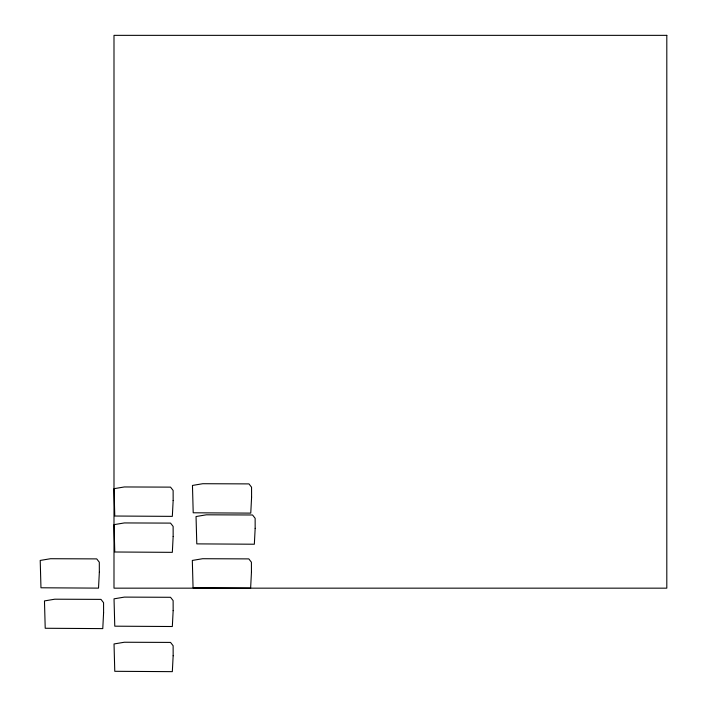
<?xml version="1.0" encoding="UTF-8"?>
<svg xmlns="http://www.w3.org/2000/svg" width="707" height="707" viewBox="0 0 707 707"><rect width="100%" height="100%" fill="white"/><g stroke="black" fill="none" stroke-linecap="round" stroke-linejoin="round"><path stroke-width="1.06" d="M99.342 572.255L98.52 588.127L40.962 587.782L40.219 560.439L50.524 558.716L96.718 558.892L99.307 562.215L99.342 572.255M103.593 612.739L102.771 628.611L45.213 628.267L44.47 600.923L54.784 599.2L100.968 599.377L103.567 602.7L103.593 612.739M173.153 500.494L172.331 516.366L114.773 516.03L114.03 488.678L124.344 486.955L170.528 487.132L173.127 490.455L173.153 500.494M173.153 536.463L172.331 552.344L114.773 551.999L114.03 524.656L124.344 522.933L170.528 523.109L173.127 526.423L173.153 536.463M173.153 610.645L172.331 626.517L114.773 626.181L114.03 598.838L124.344 597.106L170.528 597.291L173.127 600.605L173.153 610.645M173.153 655.778L172.331 671.65L114.773 671.305L114.03 643.962L124.344 642.239L170.528 642.416L173.127 645.738L173.153 655.778M251.586 497.251L250.764 513.123L193.205 512.787L192.463 485.444L202.768 483.712L248.961 483.897L251.551 487.211L251.586 497.251M251.445 572.255L250.623 588.127L193.064 587.782L192.322 560.439L202.626 558.716L248.82 558.892L251.409 562.215L251.445 572.255M255.165 528.35L254.343 544.222L196.793 543.877L196.042 516.534L206.356 514.811L252.54 514.988L255.139 518.302L255.165 528.35M666.807 35.35L113.995 35.35L113.995 588.162L666.807 588.162L666.807 35.35"/></g></svg>
